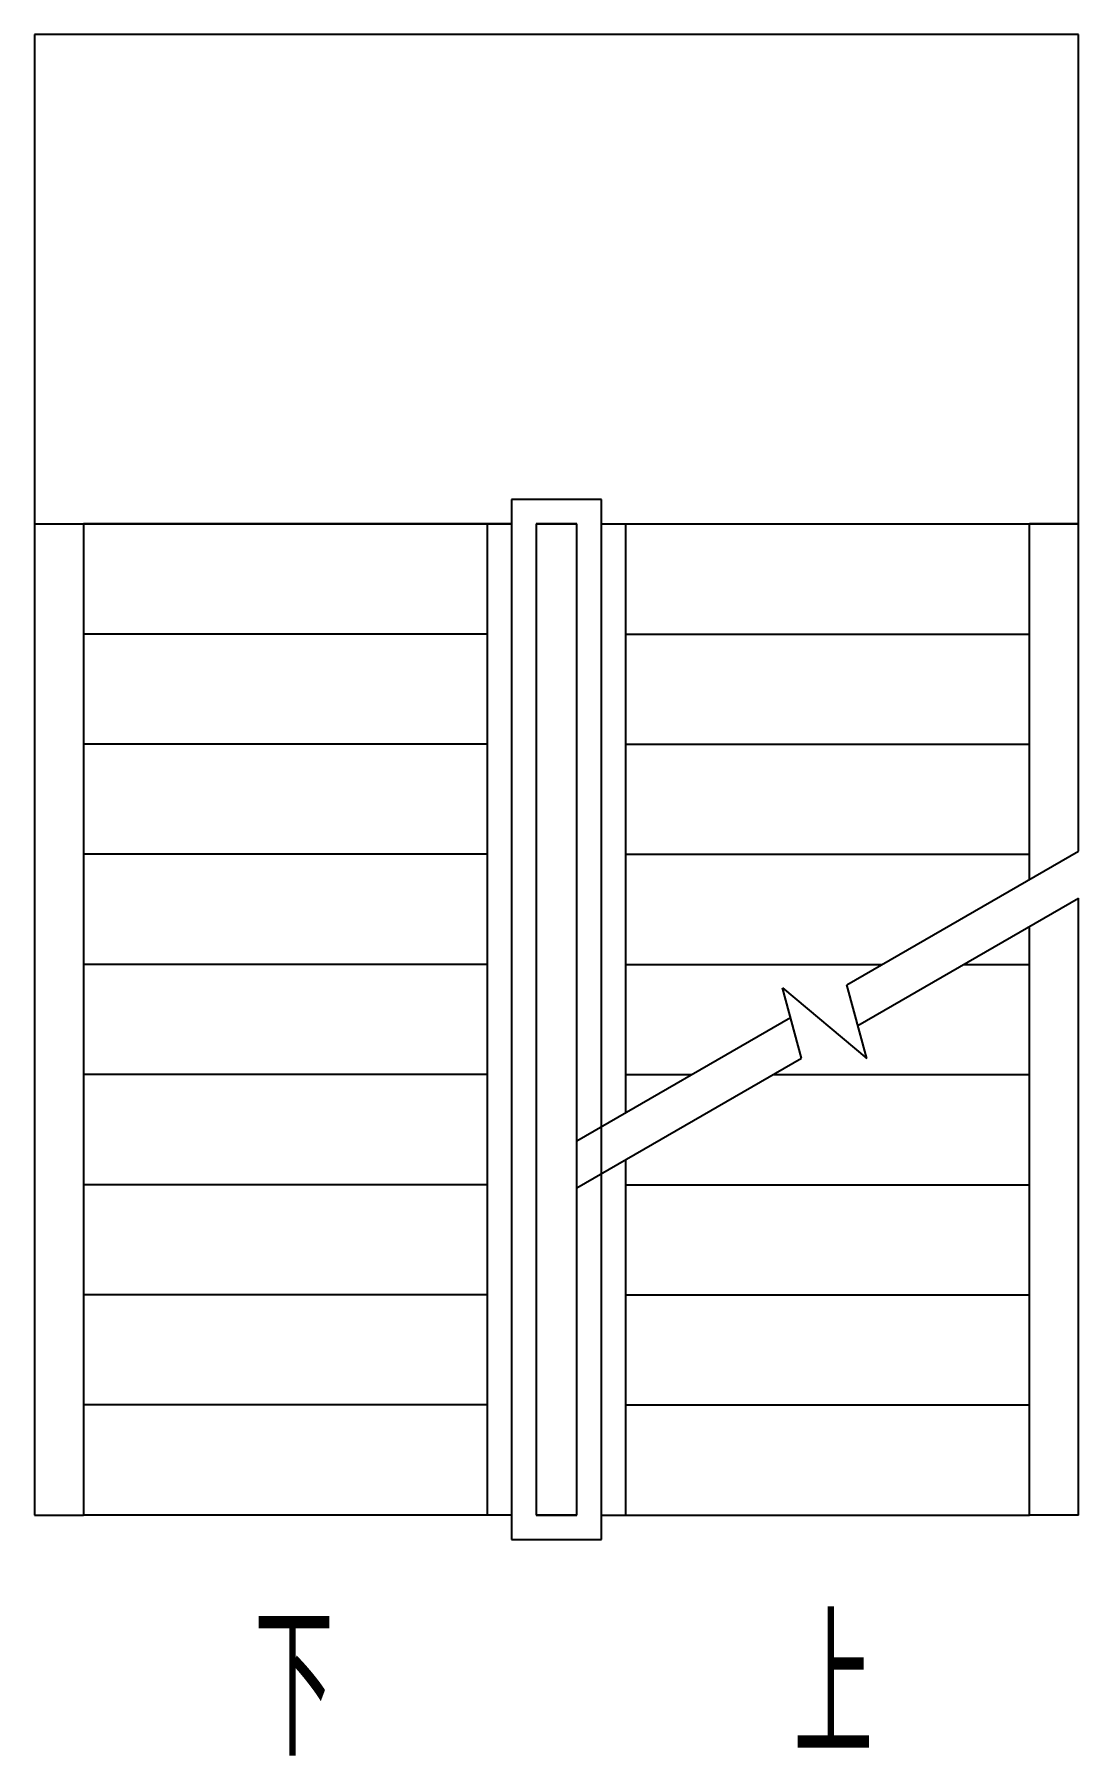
# Model space of a CAD drawing. Header units: millimetres. Extents: x 0 to 2560, y -590 to 3630.
import ezdxf

# ---------------------------------------------------------------- set-up
doc = ezdxf.new("R2010")
doc.units = ezdxf.units.MM
doc.layers.add('DIM_SYMB', color=3, linetype='Continuous')
doc.layers.add('STAIR', color=2, linetype='Continuous')
doc.styles.add('AEC_DIM', font='SIMPLEX', dxfattribs={"bigfont": 'GBCBIG'})

msp = doc.modelspace()

# ---------------------------------------------------------------- linework, layer by layer
at = {"layer": 'DIM_SYMB'}
for points in [[(615, -135, 0, 0, 0), (615, 3030, 0, 0, 0), (1945, 3030, 0, 0, 0), (1945, 1650, 80, 0, 0), (1945, 1350, 0, 0, 0)], [(1945, -135, 0, 0, 0), (1945, 780, 80, 0, 0), (1945, 1080, 0, 0, 0)]]:
    msp.add_lwpolyline(points, format="xyseb", dxfattribs=at)
at = {"layer": 'STAIR'}
for p, q in [((2560, 3630), (0, 3630)), ((0, 3630), (0, 2430)), ((2560, 2430), (2560, 3630)), ((1390, 2490), (1170, 2490)), ((1170, 2490), (1170, -60)), ((1390, -60), (1390, 2490)), ((0, 2430), (0, 0)), ((0, 2430), (120, 2430)), ((0, 2430), (1170, 2430)), ((120, 2430), (120, 0)), ((1110, 2430), (120, 2430)), ((1170, 2430), (1110, 2430)), ((1110, 2430), (1110, 0)), ((1230, 2430), (1230, 0)), ((1230, 2430), (1330, 2430)), ((1330, 2430), (1230, 2430)), ((1230, 2430), (1230, 0)), ((1330, 917.7), (1330, 2430)), ((1330, 0), (1330, 2430)), ((1390, 2430), (1450, 2430)), ((1390, 2430), (2560, 2430)), ((1450, 986.9), (1450, 2430)), ((1450, 2430), (2440, 2430)), ((2560, 2430), (2440, 2430)), ((2440, 1558.5), (2440, 2430)), ((2560, 1627.8), (2560, 2430)), ((1110, 2160), (120, 2160)), ((1450, 2160), (2440, 2160)), ((1110, 1890), (120, 1890)), ((1450, 1890), (2440, 1890)), ((1110, 1620), (120, 1620)), ((1450, 1620), (2440, 1620)), ((1992.1, 1299.9), (2560, 1627.8)), ((2018.9, 1199.9), (2560, 1512.3)), ((2560, 0), (2560, 1512.3)), ((2440, 0), (2440, 1443.1)), ((1110, 1350), (120, 1350)), ((1450, 1350), (2078.8, 1350)), ((2278.8, 1350), (2440, 1350)), ((1880.6, 1120.1), (1834.4, 1292.4)), ((1834.4, 1292.4), (2040.5, 1119.5)), ((2040.5, 1119.5), (1992.1, 1299.9)), ((1330, 917.7), (1853.8, 1220.1)), ((1330, 802.2), (1880.6, 1120.1)), ((1110, 1080), (120, 1080)), ((1450, 1080), (1611.2, 1080)), ((1811.2, 1080), (2440, 1080)), ((1450, 0), (1450, 871.5)), ((1110, 810), (120, 810)), ((1330, 0), (1330, 802.2)), ((1450, 810), (2440, 810)), ((1110, 540), (120, 540)), ((1450, 540), (2440, 540)), ((1110, 270), (120, 270)), ((1450, 270), (2440, 270)), ((0, 0), (120, 0)), ((1110, 0), (120, 0)), ((1170, 0), (1110, 0)), ((1330, 0), (1230, 0)), ((1230, 0), (1330, 0)), ((1390, 0), (1450, 0)), ((1450, 0), (2440, 0)), ((2560, 0), (2440, 0)), ((1170, -60), (1390, -60))]:
    msp.add_line(p, q, dxfattribs=at)

# ---------------------------------------------------------------- texts
at = {"layer": 'DIM_SYMB', "color": 7, "style": 'AEC_DIM', "width": 0.8}
for s, p in [('下', (539, -590)), ('上', (1861.6, -590))]:
    msp.add_text(s, height=337.6, dxfattribs=at).set_placement(p)

doc.saveas('drawing.dxf')
